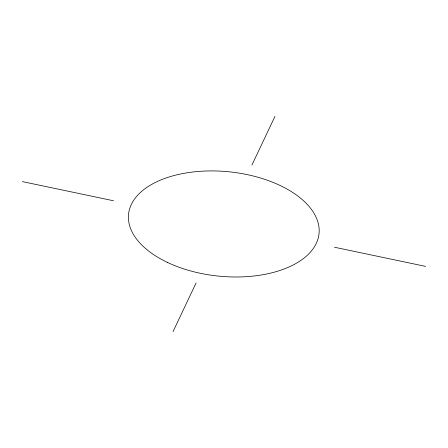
<?xml version="1.0" encoding="UTF-8"?>
<svg xmlns="http://www.w3.org/2000/svg" width="448" height="448" viewBox="0 0 448 448"><rect width="100%" height="100%" fill="white"/><g stroke="black" fill="none" stroke-linecap="round" stroke-linejoin="round"><path stroke-width="0.67" d="M173.051 331.57L196.078 282.957M251.922 165.043L274.949 116.43M22.4 181.608L113.512 200.766M334.488 247.234L425.6 266.392M167.714 262.539A95.738 52.422 5.8 0 0 318.657 236.18A95.738 52.422 5.8 0 0 184.99 173.141A95.738 52.422 5.8 0 0 167.714 262.539"/></g></svg>
